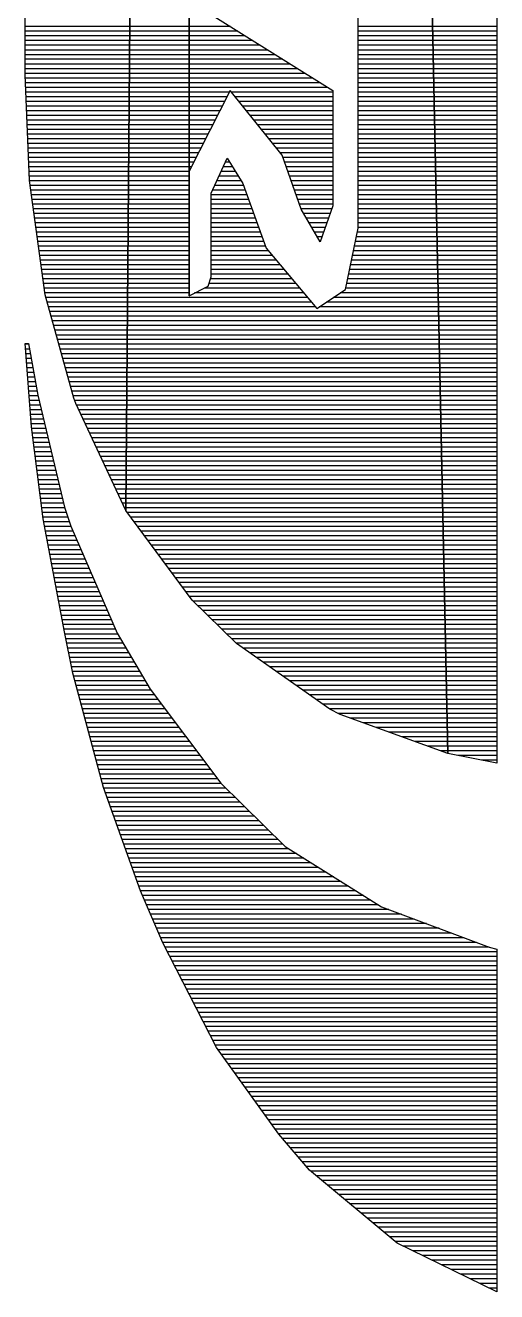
# Model space of a CAD drawing. Extents: x -25 to 108, y -8 to 51.
# Drawn here: x 68.02 to 70.2, y 11.41 to 17.25 of the extents above; entities that cross this region are included whole.
import ezdxf

# ---------------------------------------------------------------- set-up
doc = ezdxf.new("R2010")
doc.units = 0
doc.layers.add('BG_SILKBOTTOM20240221', color=40, linetype='CONTINUOUS')

msp = doc.modelspace()

# ---------------------------------------------------------------- linework, layer by layer
at = {"layer": 'BG_SILKBOTTOM20240221'}
for points in [[(68.554346, 23.295864), (68.486274, 15.014194)], [(68.486274, 15.014194), (68.554346, 23.295864)], [(68.023232, 17.022826), (68.023232, 22.291802)], [(69.972682, 13.893546), (69.797168, 22.24786)], [(69.797168, 22.24786), (69.972682, 13.893546)], [(70.197218, 22.291802), (70.197218, 13.849604)], [(69.558662, 16.315944), (69.558662, 17.64157)], [(68.778882, 17.363694), (68.778882, 16.003778)], [(68.778882, 17.363694), (69.441568, 16.949674)], [(68.778882, 16.003778), (68.778882, 17.363694)], [(68.504816, 17.244568), (68.023232, 17.244568)], [(68.504562, 17.222978), (68.023232, 17.222978)], [(68.778882, 17.222978), (68.504054, 17.222978)], [(68.778882, 17.244568), (68.504562, 17.244568)], [(68.968874, 17.244568), (68.778882, 17.244568)], [(69.003418, 17.222978), (68.778882, 17.222978)], [(69.90207, 17.244568), (69.558662, 17.244568)], [(69.902578, 17.222978), (69.558662, 17.222978)], [(70.197218, 17.244568), (69.902578, 17.244568)], [(70.197218, 17.222978), (69.902832, 17.222978)], [(68.504562, 17.201642), (68.023232, 17.201642)], [(68.504054, 17.180052), (68.023232, 17.180052)], [(68.778882, 17.180052), (68.503546, 17.180052)], [(68.778882, 17.201642), (68.504054, 17.201642)], [(69.037962, 17.201642), (68.778882, 17.201642)], [(69.072506, 17.180052), (68.778882, 17.180052)], [(69.902832, 17.201642), (69.558662, 17.201642)], [(69.903594, 17.180052), (69.558662, 17.180052)], [(70.197218, 17.201642), (69.90334, 17.201642)], [(70.197218, 17.180052), (69.904102, 17.180052)], [(68.504054, 17.158462), (68.023232, 17.158462)], [(68.504054, 17.136872), (68.023232, 17.136872)], [(68.503546, 17.115282), (68.023232, 17.115282)], [(68.778882, 17.115282), (68.503292, 17.115282)], [(68.778882, 17.158462), (68.503546, 17.158462)], [(68.778882, 17.136872), (68.503546, 17.136872)], [(69.10705, 17.158462), (68.778882, 17.158462)], [(69.141594, 17.136872), (68.778882, 17.136872)], [(69.175884, 17.115282), (68.778882, 17.115282)], [(69.904102, 17.158462), (69.558662, 17.158462)], [(69.90461, 17.136872), (69.558662, 17.136872)], [(69.904864, 17.115282), (69.558662, 17.115282)], [(70.197218, 17.158462), (69.90461, 17.158462)], [(70.197218, 17.136872), (69.904864, 17.136872)], [(70.197218, 17.115282), (69.905372, 17.115282)], [(68.503546, 17.093946), (68.023232, 17.093946)], [(68.503292, 17.072356), (68.023232, 17.072356)], [(68.503292, 17.050766), (68.023232, 17.050766)], [(68.778882, 17.072356), (68.502784, 17.072356)], [(68.778882, 17.050766), (68.502784, 17.050766)], [(68.778882, 17.093946), (68.503292, 17.093946)], [(69.210428, 17.093946), (68.778882, 17.093946)], [(69.244972, 17.072356), (68.778882, 17.072356)], [(69.279516, 17.050766), (68.778882, 17.050766)], [(69.905372, 17.093946), (69.558662, 17.093946)], [(69.905626, 17.072356), (69.558662, 17.072356)], [(69.906134, 17.050766), (69.558662, 17.050766)], [(70.197218, 17.093946), (69.905626, 17.093946)], [(70.197218, 17.072356), (69.906134, 17.072356)], [(70.197218, 17.050766), (69.906642, 17.050766)], [(68.502784, 17.029176), (68.023232, 17.029176)], [(68.04279, 16.535146), (68.023232, 17.022826)], [(68.502784, 17.007586), (68.023994, 17.007586)], [(68.778882, 17.029176), (68.50253, 17.029176)], [(68.778882, 17.007586), (68.50253, 17.007586)], [(69.31406, 17.029176), (68.778882, 17.029176)], [(69.348604, 17.007586), (68.778882, 17.007586)], [(69.906642, 17.029176), (69.558662, 17.029176)], [(69.906896, 17.007586), (69.558662, 17.007586)], [(70.197218, 17.029176), (69.906896, 17.029176)], [(70.197218, 17.007586), (69.907404, 17.007586)], [(68.502784, 16.98625), (68.02501, 16.98625)], [(68.50253, 16.96466), (68.025772, 16.96466)], [(68.50253, 16.94307), (68.026534, 16.94307)], [(68.778882, 16.96466), (68.502022, 16.96466)], [(68.778882, 16.94307), (68.502022, 16.94307)], [(68.778882, 16.98625), (68.50253, 16.98625)], [(69.38264, 16.98625), (68.778882, 16.98625)], [(69.417184, 16.96466), (68.778882, 16.96466)], [(68.96862, 16.949674), (68.778882, 16.578834)], [(68.965318, 16.94307), (68.778882, 16.94307)], [(69.207634, 16.651986), (68.96862, 16.949674)], [(69.441568, 16.94307), (68.973954, 16.94307)], [(69.441568, 16.949674), (69.441568, 16.418306)], [(69.907658, 16.98625), (69.558662, 16.98625)], [(69.908166, 16.96466), (69.558662, 16.96466)], [(69.908674, 16.94307), (69.558662, 16.94307)], [(70.197218, 16.98625), (69.908166, 16.98625)], [(70.197218, 16.96466), (69.908674, 16.96466)], [(70.197218, 16.94307), (69.908928, 16.94307)], [(68.502022, 16.92148), (68.027296, 16.92148)], [(68.502022, 16.89989), (68.028566, 16.89989)], [(68.501514, 16.878554), (68.029328, 16.878554)], [(68.778882, 16.878554), (68.50126, 16.878554)], [(68.778882, 16.92148), (68.501514, 16.92148)], [(68.778882, 16.89989), (68.501514, 16.89989)], [(68.954396, 16.92148), (68.778882, 16.92148)], [(68.943474, 16.89989), (68.778882, 16.89989)], [(68.932298, 16.878554), (68.778882, 16.878554)], [(69.441568, 16.92148), (68.991226, 16.92148)], [(69.441568, 16.89989), (69.008498, 16.89989)], [(69.441568, 16.878554), (69.02577, 16.878554)], [(69.908928, 16.92148), (69.558662, 16.92148)], [(69.909436, 16.89989), (69.558662, 16.89989)], [(69.90969, 16.878554), (69.558662, 16.878554)], [(70.197218, 16.92148), (69.909436, 16.92148)], [(70.197218, 16.89989), (69.90969, 16.89989)], [(70.197218, 16.878554), (69.910198, 16.878554)], [(68.501514, 16.856964), (68.03009, 16.856964)], [(68.50126, 16.835374), (68.031106, 16.835374)], [(68.778882, 16.835374), (68.500752, 16.835374)], [(68.778882, 16.856964), (68.50126, 16.856964)], [(68.921376, 16.856964), (68.778882, 16.856964)], [(68.910454, 16.835374), (68.778882, 16.835374)], [(69.441568, 16.856964), (69.043296, 16.856964)], [(69.441568, 16.835374), (69.060314, 16.835374)], [(69.910198, 16.856964), (69.558662, 16.856964)], [(69.910706, 16.835374), (69.558662, 16.835374)], [(70.197218, 16.856964), (69.910706, 16.856964)], [(70.197218, 16.835374), (69.91096, 16.835374)], [(68.50126, 16.813784), (68.031868, 16.813784)], [(68.50126, 16.792194), (68.03263, 16.792194)], [(68.500752, 16.770858), (68.033392, 16.770858)], [(68.778882, 16.770858), (68.500498, 16.770858)], [(68.778882, 16.813784), (68.500752, 16.813784)], [(68.778882, 16.792194), (68.500752, 16.792194)], [(68.899024, 16.813784), (68.778882, 16.813784)], [(68.888102, 16.792194), (68.778882, 16.792194)], [(68.87718, 16.770858), (68.778882, 16.770858)], [(69.441568, 16.813784), (69.07784, 16.813784)], [(69.441568, 16.792194), (69.094858, 16.792194)], [(69.441568, 16.770858), (69.112384, 16.770858)], [(69.91096, 16.813784), (69.558662, 16.813784)], [(69.911722, 16.792194), (69.558662, 16.792194)], [(69.91223, 16.770858), (69.558662, 16.770858)], [(70.197218, 16.813784), (69.911468, 16.813784)], [(70.197218, 16.792194), (69.91223, 16.792194)], [(70.197218, 16.770858), (69.912738, 16.770858)], [(68.500752, 16.749268), (68.034154, 16.749268)], [(68.500498, 16.727678), (68.035424, 16.727678)], [(68.500498, 16.706088), (68.036186, 16.706088)], [(68.778882, 16.727678), (68.49999, 16.727678)], [(68.778882, 16.706088), (68.49999, 16.706088)], [(68.778882, 16.749268), (68.500498, 16.749268)], [(68.866258, 16.749268), (68.778882, 16.749268)], [(68.855082, 16.727678), (68.778882, 16.727678)], [(68.84416, 16.706088), (68.778882, 16.706088)], [(69.441568, 16.749268), (69.12991, 16.749268)], [(69.441568, 16.727678), (69.146928, 16.727678)], [(69.441568, 16.706088), (69.164454, 16.706088)], [(69.912738, 16.749268), (69.558662, 16.749268)], [(69.912992, 16.727678), (69.558662, 16.727678)], [(69.9135, 16.706088), (69.558662, 16.706088)], [(70.197218, 16.749268), (69.912992, 16.749268)], [(70.197218, 16.727678), (69.9135, 16.727678)], [(70.197218, 16.706088), (69.913754, 16.706088)], [(68.49999, 16.684498), (68.037202, 16.684498)], [(68.49999, 16.663162), (68.037964, 16.663162)], [(68.49999, 16.641572), (68.038726, 16.641572)], [(68.778882, 16.684498), (68.499482, 16.684498)], [(68.778882, 16.663162), (68.499482, 16.663162)], [(68.778882, 16.641572), (68.499482, 16.641572)], [(68.833238, 16.684498), (68.778882, 16.684498)], [(68.821808, 16.663162), (68.778882, 16.663162)], [(68.810886, 16.641572), (68.778882, 16.641572)], [(69.441568, 16.684498), (69.181472, 16.684498)], [(69.441568, 16.663162), (69.198998, 16.663162)], [(69.295264, 16.403828), (69.207634, 16.651986)], [(69.441568, 16.641572), (69.211698, 16.641572)], [(69.913754, 16.684498), (69.558662, 16.684498)], [(69.914262, 16.663162), (69.558662, 16.663162)], [(69.91477, 16.641572), (69.558662, 16.641572)], [(70.197218, 16.684498), (69.914262, 16.684498)], [(70.197218, 16.663162), (69.91477, 16.663162)], [(70.197218, 16.641572), (69.915024, 16.641572)], [(68.499482, 16.619982), (68.039488, 16.619982)], [(68.499482, 16.598392), (68.04025, 16.598392)], [(68.778882, 16.619982), (68.499228, 16.619982)], [(68.778882, 16.598392), (68.499228, 16.598392)], [(68.799964, 16.619982), (68.778882, 16.619982)], [(68.789042, 16.598392), (68.778882, 16.598392)], [(68.880736, 16.47698), (68.953888, 16.637508)], [(68.978272, 16.598392), (68.936108, 16.598392)], [(68.964556, 16.619982), (68.94576, 16.619982)], [(68.953888, 16.637508), (69.02704, 16.520922)], [(69.441568, 16.619982), (69.21881, 16.619982)], [(69.441568, 16.598392), (69.226684, 16.598392)], [(69.915532, 16.619982), (69.558662, 16.619982)], [(69.915786, 16.598392), (69.558662, 16.598392)], [(70.197218, 16.619982), (69.915786, 16.619982)], [(70.197218, 16.598392), (69.916294, 16.598392)], [(68.499228, 16.576802), (68.041266, 16.576802)], [(68.499228, 16.555466), (68.042028, 16.555466)], [(68.115434, 16.008858), (68.04279, 16.535146)], [(68.49872, 16.533876), (68.043298, 16.533876)], [(68.778882, 16.533876), (68.498466, 16.533876)], [(68.778882, 16.576802), (68.49872, 16.576802)], [(68.778882, 16.555466), (68.49872, 16.555466)], [(68.778882, 16.578834), (68.778882, 16.003778)], [(69.018658, 16.533876), (68.90639, 16.533876)], [(69.005196, 16.555466), (68.916042, 16.555466)], [(68.991734, 16.576802), (68.926202, 16.576802)], [(69.441568, 16.576802), (69.234304, 16.576802)], [(69.441568, 16.555466), (69.242178, 16.555466)], [(69.441568, 16.533876), (69.24929, 16.533876)], [(69.916294, 16.576802), (69.558662, 16.576802)], [(69.916802, 16.555466), (69.558662, 16.555466)], [(69.917056, 16.533876), (69.558662, 16.533876)], [(70.197218, 16.576802), (69.916802, 16.576802)], [(70.197218, 16.555466), (69.917056, 16.555466)], [(70.197218, 16.533876), (69.917564, 16.533876)], [(68.49872, 16.512286), (68.046092, 16.512286)], [(68.498466, 16.490696), (68.049394, 16.490696)], [(68.498466, 16.469106), (68.052188, 16.469106)], [(68.778882, 16.490696), (68.497958, 16.490696)], [(68.778882, 16.469106), (68.497958, 16.469106)], [(68.778882, 16.512286), (68.498466, 16.512286)], [(68.880736, 16.091662), (68.880736, 16.47698)], [(69.045328, 16.469106), (68.880736, 16.469106)], [(69.037708, 16.490696), (68.886832, 16.490696)], [(69.029834, 16.512286), (68.896738, 16.512286)], [(69.02704, 16.520922), (69.134482, 16.223234)], [(69.441568, 16.512286), (69.257164, 16.512286)], [(69.441568, 16.490696), (69.264784, 16.490696)], [(69.441568, 16.469106), (69.272658, 16.469106)], [(69.917564, 16.512286), (69.558662, 16.512286)], [(69.917818, 16.490696), (69.558662, 16.490696)], [(69.918326, 16.469106), (69.558662, 16.469106)], [(70.197218, 16.512286), (69.917818, 16.512286)], [(70.197218, 16.490696), (69.918326, 16.490696)], [(70.197218, 16.469106), (69.918834, 16.469106)], [(68.498466, 16.44777), (68.054982, 16.44777)], [(68.497958, 16.42618), (68.058284, 16.42618)], [(68.778882, 16.42618), (68.49745, 16.42618)], [(68.778882, 16.44777), (68.497958, 16.44777)], [(69.053202, 16.44777), (68.880736, 16.44777)], [(69.06133, 16.42618), (68.880736, 16.42618)], [(69.441568, 16.44777), (69.27977, 16.44777)], [(69.441568, 16.42618), (69.287644, 16.42618)], [(69.441568, 16.418306), (69.383148, 16.252698)], [(69.918834, 16.44777), (69.558662, 16.44777)], [(69.919596, 16.42618), (69.558662, 16.42618)], [(70.197218, 16.44777), (69.919088, 16.44777)], [(70.197218, 16.42618), (69.91985, 16.42618)], [(68.497958, 16.40459), (68.061078, 16.40459)], [(68.49745, 16.383), (68.063872, 16.383)], [(68.49745, 16.36141), (68.067174, 16.36141)], [(68.778882, 16.383), (68.497196, 16.383)], [(68.778882, 16.36141), (68.497196, 16.36141)], [(68.778882, 16.40459), (68.49745, 16.40459)], [(69.06895, 16.40459), (68.880736, 16.40459)], [(69.07657, 16.383), (68.880736, 16.383)], [(69.084444, 16.36141), (68.880736, 16.36141)], [(69.436742, 16.40459), (69.295264, 16.40459)], [(69.383148, 16.252698), (69.295264, 16.403828)], [(69.429376, 16.383), (69.307456, 16.383)], [(69.421756, 16.36141), (69.320156, 16.36141)], [(69.91985, 16.40459), (69.558662, 16.40459)], [(69.920358, 16.383), (69.558662, 16.383)], [(69.920866, 16.36141), (69.558662, 16.36141)], [(70.197218, 16.40459), (69.920358, 16.40459)], [(70.197218, 16.383), (69.920866, 16.383)], [(70.197218, 16.36141), (69.92112, 16.36141)], [(68.497196, 16.340074), (68.069968, 16.340074)], [(68.497196, 16.318484), (68.072762, 16.318484)], [(68.497196, 16.296894), (68.07581, 16.296894)], [(68.778882, 16.340074), (68.496688, 16.340074)], [(68.778882, 16.318484), (68.496688, 16.318484)], [(68.778882, 16.296894), (68.496688, 16.296894)], [(69.092064, 16.340074), (68.880736, 16.340074)], [(69.099938, 16.318484), (68.880736, 16.318484)], [(69.107558, 16.296894), (68.880736, 16.296894)], [(69.413882, 16.340074), (69.332602, 16.340074)], [(69.40677, 16.318484), (69.344794, 16.318484)], [(69.398896, 16.296894), (69.357494, 16.296894)], [(69.500242, 16.033242), (69.558662, 16.315944)], [(69.921882, 16.296894), (69.554598, 16.296894)], [(69.92112, 16.340074), (69.558662, 16.340074)], [(69.921628, 16.318484), (69.558662, 16.318484)], [(70.197218, 16.340074), (69.921628, 16.340074)], [(70.197218, 16.318484), (69.921882, 16.318484)], [(70.197218, 16.296894), (69.92239, 16.296894)], [(68.496688, 16.275304), (68.078858, 16.275304)], [(68.496688, 16.253714), (68.081906, 16.253714)], [(68.496434, 16.232378), (68.0847, 16.232378)], [(68.778882, 16.232378), (68.495926, 16.232378)], [(68.778882, 16.275304), (68.496434, 16.275304)], [(68.778882, 16.253714), (68.496434, 16.253714)], [(69.115178, 16.275304), (68.880736, 16.275304)], [(69.123052, 16.253714), (68.880736, 16.253714)], [(69.13118, 16.232378), (68.880736, 16.232378)], [(69.391276, 16.275304), (69.370194, 16.275304)], [(69.38391, 16.253714), (69.38264, 16.253714)], [(69.92366, 16.232378), (69.541136, 16.232378)], [(69.922898, 16.253714), (69.545708, 16.253714)], [(69.92239, 16.275304), (69.550026, 16.275304)], [(70.197218, 16.275304), (69.922898, 16.275304)], [(70.197218, 16.253714), (69.923152, 16.253714)], [(70.197218, 16.232378), (69.923914, 16.232378)], [(68.496434, 16.210788), (68.088002, 16.210788)], [(68.495926, 16.189198), (68.090796, 16.189198)], [(68.778882, 16.189198), (68.495418, 16.189198)], [(68.778882, 16.210788), (68.495926, 16.210788)], [(69.144896, 16.210788), (68.880736, 16.210788)], [(69.16293, 16.189198), (68.880736, 16.189198)], [(69.134482, 16.223234), (69.368416, 15.945358)], [(69.924422, 16.189198), (69.532246, 16.189198)], [(69.923914, 16.210788), (69.536818, 16.210788)], [(70.197218, 16.210788), (69.924422, 16.210788)], [(70.197218, 16.189198), (69.92493, 16.189198)], [(68.495926, 16.167608), (68.09359, 16.167608)], [(68.495418, 16.146018), (68.096892, 16.146018)], [(68.495418, 16.124682), (68.099686, 16.124682)], [(68.778882, 16.146018), (68.495164, 16.146018)], [(68.778882, 16.124682), (68.495164, 16.124682)], [(68.778882, 16.167608), (68.495418, 16.167608)], [(69.181218, 16.167608), (68.880736, 16.167608)], [(69.199506, 16.146018), (68.880736, 16.146018)], [(69.217286, 16.124682), (68.880736, 16.124682)], [(69.925692, 16.124682), (69.518784, 16.124682)], [(69.925184, 16.146018), (69.523356, 16.146018)], [(69.92493, 16.167608), (69.527674, 16.167608)], [(70.197218, 16.167608), (69.925184, 16.167608)], [(70.197218, 16.146018), (69.925692, 16.146018)], [(70.197218, 16.124682), (69.925946, 16.124682)], [(68.495418, 16.103092), (68.10248, 16.103092)], [(68.495164, 16.081502), (68.105782, 16.081502)], [(68.495164, 16.059912), (68.108576, 16.059912)], [(68.778882, 16.081502), (68.494656, 16.081502)], [(68.778882, 16.059912), (68.494656, 16.059912)], [(68.778882, 16.103092), (68.495164, 16.103092)], [(68.866258, 16.04772), (68.880736, 16.091662)], [(69.271642, 16.059912), (68.870322, 16.059912)], [(69.253354, 16.081502), (68.87718, 16.081502)], [(69.235574, 16.103092), (68.880736, 16.103092)], [(69.926962, 16.059912), (69.505322, 16.059912)], [(69.926454, 16.081502), (69.509894, 16.081502)], [(69.925946, 16.103092), (69.514466, 16.103092)], [(70.197218, 16.103092), (69.926454, 16.103092)], [(70.197218, 16.081502), (69.926962, 16.081502)], [(70.197218, 16.059912), (69.927216, 16.059912)], [(68.494656, 16.038322), (68.11137, 16.038322)], [(68.494656, 16.016986), (68.114672, 16.016986)], [(68.24726, 15.531338), (68.115434, 16.008858)], [(68.778882, 16.038322), (68.494402, 16.038322)], [(68.778882, 16.016986), (68.494402, 16.016986)], [(68.778882, 16.003778), (68.866258, 16.04772)], [(69.307964, 16.016986), (68.804282, 16.016986)], [(69.28993, 16.038322), (68.847462, 16.038322)], [(69.368416, 15.945358), (69.500242, 16.033242)], [(69.927978, 16.016986), (69.475858, 16.016986)], [(69.927724, 16.038322), (69.501004, 16.038322)], [(70.197218, 16.038322), (69.927978, 16.038322)], [(70.197218, 16.016986), (69.928486, 16.016986)], [(68.494402, 15.995396), (68.119498, 15.995396)], [(68.494402, 15.973806), (68.12534, 15.973806)], [(68.494402, 15.952216), (68.131436, 15.952216)], [(69.326252, 15.995396), (68.493894, 15.995396)], [(69.34454, 15.973806), (68.493894, 15.973806)], [(69.36232, 15.952216), (68.493894, 15.952216)], [(69.929248, 15.952216), (69.378576, 15.952216)], [(69.928994, 15.973806), (69.411088, 15.973806)], [(69.928486, 15.995396), (69.443346, 15.995396)], [(70.197218, 15.995396), (69.928994, 15.995396)], [(70.197218, 15.973806), (69.929248, 15.973806)], [(70.197218, 15.952216), (69.929756, 15.952216)], [(68.493894, 15.930626), (68.137024, 15.930626)], [(68.493894, 15.90929), (68.14312, 15.90929)], [(68.493386, 15.8877), (68.149216, 15.8877)], [(69.930518, 15.8877), (68.493132, 15.8877)], [(69.929756, 15.930626), (68.493386, 15.930626)], [(69.93001, 15.90929), (68.493386, 15.90929)], [(70.197218, 15.930626), (69.93001, 15.930626)], [(70.197218, 15.90929), (69.930518, 15.90929)], [(70.197218, 15.8877), (69.931026, 15.8877)], [(68.493386, 15.86611), (68.155058, 15.86611)], [(68.493132, 15.84452), (68.161154, 15.84452)], [(68.493132, 15.82293), (68.16725, 15.82293)], [(69.931788, 15.84452), (68.492624, 15.84452)], [(69.932042, 15.82293), (68.492624, 15.82293)], [(69.931026, 15.86611), (68.493132, 15.86611)], [(70.197218, 15.86611), (69.93128, 15.86611)], [(70.197218, 15.84452), (69.932042, 15.84452)], [(70.197218, 15.82293), (69.93255, 15.82293)], [(68.023232, 15.784322), (68.037964, 15.784322)], [(68.052442, 15.399512), (68.023232, 15.784322)], [(68.038726, 15.780004), (68.02374, 15.780004)], [(68.037964, 15.784322), (68.081398, 15.545816)], [(68.492624, 15.801594), (68.172838, 15.801594)], [(68.492624, 15.780004), (68.178934, 15.780004)], [(69.93255, 15.801594), (68.49237, 15.801594)], [(69.933058, 15.780004), (68.49237, 15.780004)], [(70.197218, 15.801594), (69.933058, 15.801594)], [(70.197218, 15.780004), (69.933312, 15.780004)], [(68.042282, 15.758414), (68.025264, 15.758414)], [(68.046346, 15.736824), (68.027042, 15.736824)], [(68.050156, 15.715234), (68.028566, 15.715234)], [(68.492624, 15.758414), (68.184522, 15.758414)], [(68.49237, 15.736824), (68.190618, 15.736824)], [(68.49237, 15.715234), (68.196714, 15.715234)], [(69.93382, 15.736824), (68.491862, 15.736824)], [(69.934074, 15.715234), (68.491862, 15.715234)], [(69.933312, 15.758414), (68.49237, 15.758414)], [(70.197218, 15.758414), (69.93382, 15.758414)], [(70.197218, 15.736824), (69.934074, 15.736824)], [(70.197218, 15.715234), (69.934582, 15.715234)], [(68.05422, 15.693898), (68.03009, 15.693898)], [(68.058284, 15.672308), (68.031868, 15.672308)], [(68.06184, 15.650718), (68.0339, 15.650718)], [(68.491862, 15.693898), (68.202556, 15.693898)], [(68.491862, 15.672308), (68.208652, 15.672308)], [(68.491354, 15.650718), (68.21424, 15.650718)], [(69.935852, 15.650718), (68.4911, 15.650718)], [(69.934582, 15.693898), (68.491354, 15.693898)], [(69.935344, 15.672308), (68.491354, 15.672308)], [(70.197218, 15.693898), (69.93509, 15.693898)], [(70.197218, 15.672308), (69.935852, 15.672308)], [(70.197218, 15.650718), (69.936106, 15.650718)], [(68.065904, 15.629128), (68.035424, 15.629128)], [(68.069968, 15.607538), (68.037202, 15.607538)], [(68.491354, 15.629128), (68.220336, 15.629128)], [(68.491354, 15.607538), (68.226432, 15.607538)], [(69.936106, 15.629128), (68.4911, 15.629128)], [(69.936614, 15.607538), (68.4911, 15.607538)], [(70.197218, 15.629128), (69.936614, 15.629128)], [(70.197218, 15.607538), (69.937122, 15.607538)], [(68.073778, 15.586202), (68.038726, 15.586202)], [(68.077842, 15.564612), (68.04025, 15.564612)], [(68.081906, 15.543022), (68.042028, 15.543022)], [(68.081398, 15.545816), (68.203318, 15.028926)], [(68.4911, 15.586202), (68.232274, 15.586202)], [(68.4911, 15.564612), (68.23837, 15.564612)], [(68.490592, 15.543022), (68.244466, 15.543022)], [(68.256912, 15.506954), (68.24726, 15.531338)], [(69.937884, 15.543022), (68.490338, 15.543022)], [(69.937122, 15.586202), (68.490592, 15.586202)], [(69.937376, 15.564612), (68.490592, 15.564612)], [(70.197218, 15.586202), (69.937376, 15.586202)], [(70.197218, 15.564612), (69.937884, 15.564612)], [(70.197218, 15.543022), (69.938138, 15.543022)], [(68.086986, 15.521432), (68.043552, 15.521432)], [(68.092066, 15.499842), (68.04533, 15.499842)], [(68.097146, 15.478506), (68.046854, 15.478506)], [(68.490592, 15.521432), (68.251324, 15.521432)], [(68.486274, 15.014194), (68.256912, 15.506954)], [(68.490338, 15.499842), (68.260214, 15.499842)], [(68.490338, 15.478506), (68.270374, 15.478506)], [(69.938646, 15.499842), (68.48983, 15.499842)], [(69.939408, 15.478506), (68.48983, 15.478506)], [(69.938138, 15.521432), (68.490338, 15.521432)], [(70.197218, 15.521432), (69.938646, 15.521432)], [(70.197218, 15.499842), (69.939154, 15.499842)], [(70.197218, 15.478506), (69.939916, 15.478506)], [(68.102226, 15.456916), (68.048378, 15.456916)], [(68.107306, 15.435326), (68.050156, 15.435326)], [(68.112386, 15.413736), (68.05168, 15.413736)], [(68.48983, 15.456916), (68.280534, 15.456916)], [(68.48983, 15.435326), (68.290186, 15.435326)], [(68.48983, 15.413736), (68.300346, 15.413736)], [(69.939916, 15.456916), (68.489322, 15.456916)], [(69.94017, 15.435326), (68.489322, 15.435326)], [(69.940678, 15.413736), (68.489322, 15.413736)], [(70.197218, 15.456916), (69.94017, 15.456916)], [(70.197218, 15.435326), (69.940678, 15.435326)], [(70.197218, 15.413736), (69.941186, 15.413736)], [(68.105782, 14.975332), (68.052442, 15.399512)], [(68.117466, 15.392146), (68.053712, 15.392146)], [(68.122546, 15.37081), (68.056252, 15.37081)], [(68.489322, 15.392146), (68.310506, 15.392146)], [(68.489322, 15.37081), (68.320412, 15.37081)], [(69.941186, 15.392146), (68.489068, 15.392146)], [(69.94144, 15.37081), (68.489068, 15.37081)], [(70.197218, 15.392146), (69.94144, 15.392146)], [(70.197218, 15.37081), (69.941948, 15.37081)], [(68.127626, 15.34922), (68.059046, 15.34922)], [(68.132706, 15.32763), (68.06184, 15.32763)], [(68.137786, 15.30604), (68.06438, 15.30604)], [(68.489068, 15.34922), (68.330572, 15.34922)], [(68.489068, 15.32763), (68.340732, 15.32763)], [(68.48856, 15.30604), (68.350384, 15.30604)], [(69.94271, 15.30604), (68.488306, 15.30604)], [(69.941948, 15.34922), (68.48856, 15.34922)], [(69.942202, 15.32763), (68.48856, 15.32763)], [(70.197218, 15.34922), (69.942202, 15.34922)], [(70.197218, 15.32763), (69.94271, 15.32763)], [(70.197218, 15.30604), (69.943218, 15.30604)], [(68.142866, 15.28445), (68.067174, 15.28445)], [(68.147946, 15.263114), (68.069968, 15.263114)], [(68.153026, 15.241524), (68.072508, 15.241524)], [(68.48856, 15.28445), (68.360544, 15.28445)], [(68.48856, 15.263114), (68.370704, 15.263114)], [(68.488306, 15.241524), (68.38061, 15.241524)], [(69.944234, 15.241524), (68.487798, 15.241524)], [(69.943472, 15.28445), (68.488306, 15.28445)], [(69.94398, 15.263114), (68.488306, 15.263114)], [(70.197218, 15.28445), (69.94398, 15.28445)], [(70.197218, 15.263114), (69.944234, 15.263114)], [(70.197218, 15.241524), (69.944742, 15.241524)], [(68.158106, 15.219934), (68.075302, 15.219934)], [(68.163186, 15.198344), (68.078096, 15.198344)], [(68.488306, 15.219934), (68.39077, 15.219934)], [(68.487798, 15.198344), (68.40093, 15.198344)], [(69.94525, 15.198344), (68.48729, 15.198344)], [(69.944742, 15.219934), (68.487798, 15.219934)], [(70.197218, 15.219934), (69.94525, 15.219934)], [(70.197218, 15.198344), (69.945504, 15.198344)], [(68.168266, 15.176754), (68.080636, 15.176754)], [(68.173346, 15.155418), (68.08343, 15.155418)], [(68.178426, 15.133828), (68.086224, 15.133828)], [(68.487798, 15.176754), (68.410582, 15.176754)], [(68.48729, 15.155418), (68.420742, 15.155418)], [(68.48729, 15.133828), (68.430902, 15.133828)], [(69.946012, 15.155418), (68.487036, 15.155418)], [(69.946266, 15.133828), (68.487036, 15.133828)], [(69.945504, 15.176754), (68.48729, 15.176754)], [(70.197218, 15.176754), (69.946012, 15.176754)], [(70.197218, 15.155418), (69.946266, 15.155418)], [(70.197218, 15.133828), (69.946774, 15.133828)], [(68.183506, 15.112238), (68.088764, 15.112238)], [(68.188586, 15.090648), (68.091558, 15.090648)], [(68.193666, 15.069058), (68.094352, 15.069058)], [(68.487036, 15.112238), (68.440554, 15.112238)], [(68.487036, 15.090648), (68.450714, 15.090648)], [(68.487036, 15.069058), (68.460874, 15.069058)], [(69.946774, 15.112238), (68.486528, 15.112238)], [(69.947536, 15.090648), (68.486528, 15.090648)], [(69.948044, 15.069058), (68.486528, 15.069058)], [(70.197218, 15.112238), (69.947282, 15.112238)], [(70.197218, 15.090648), (69.948044, 15.090648)], [(70.197218, 15.069058), (69.948298, 15.069058)], [(68.198746, 15.047722), (68.096892, 15.047722)], [(68.20408, 15.026132), (68.099686, 15.026132)], [(68.211446, 15.004542), (68.102226, 15.004542)], [(68.203318, 15.028926), (68.232528, 14.94155)], [(68.486528, 15.047722), (68.47078, 15.047722)], [(68.486528, 15.026132), (68.48094, 15.026132)], [(69.948298, 15.047722), (68.486274, 15.047722)], [(69.948806, 15.026132), (68.486274, 15.026132)], [(68.79336, 14.600174), (68.486274, 15.014194)], [(69.949314, 15.004542), (68.493386, 15.004542)], [(70.197218, 15.047722), (69.948806, 15.047722)], [(70.197218, 15.026132), (69.949314, 15.026132)], [(70.197218, 15.004542), (69.949568, 15.004542)], [(68.218304, 14.982952), (68.10502, 14.982952)], [(68.203318, 14.45387), (68.105782, 14.975332)], [(68.22567, 14.961362), (68.108576, 14.961362)], [(69.949568, 14.982952), (68.509642, 14.982952)], [(69.950076, 14.961362), (68.525644, 14.961362)], [(70.197218, 14.982952), (69.950076, 14.982952)], [(70.197218, 14.961362), (69.95033, 14.961362)], [(68.233036, 14.940026), (68.11264, 14.940026)], [(68.242434, 14.918436), (68.116704, 14.918436)], [(68.251578, 14.896846), (68.120768, 14.896846)], [(68.232528, 14.94155), (68.447158, 14.449044)], [(69.95033, 14.940026), (68.541392, 14.940026)], [(69.951346, 14.918436), (68.557648, 14.918436)], [(69.9516, 14.896846), (68.57365, 14.896846)], [(70.197218, 14.940026), (69.950838, 14.940026)], [(70.197218, 14.918436), (69.9516, 14.918436)], [(70.197218, 14.896846), (69.952108, 14.896846)], [(68.261484, 14.875256), (68.124832, 14.875256)], [(68.270882, 14.853666), (68.128642, 14.853666)], [(68.280026, 14.83233), (68.132706, 14.83233)], [(69.952108, 14.875256), (68.589398, 14.875256)], [(69.952362, 14.853666), (68.605654, 14.853666)], [(69.95287, 14.83233), (68.621402, 14.83233)], [(70.197218, 14.875256), (69.952362, 14.875256)], [(70.197218, 14.853666), (69.95287, 14.853666)], [(70.197218, 14.83233), (69.953378, 14.83233)], [(68.289424, 14.81074), (68.13677, 14.81074)], [(68.298822, 14.78915), (68.140834, 14.78915)], [(69.953378, 14.81074), (68.637404, 14.81074)], [(69.953632, 14.78915), (68.65366, 14.78915)], [(70.197218, 14.81074), (69.953632, 14.81074)], [(70.197218, 14.78915), (69.95414, 14.78915)], [(68.30822, 14.76756), (68.144898, 14.76756)], [(68.317618, 14.74597), (68.148962, 14.74597)], [(68.326762, 14.724634), (68.153026, 14.724634)], [(69.95414, 14.76756), (68.669408, 14.76756)], [(69.954394, 14.74597), (68.68541, 14.74597)], [(69.95541, 14.724634), (68.701158, 14.724634)], [(70.197218, 14.76756), (69.954394, 14.76756)], [(70.197218, 14.74597), (69.954902, 14.74597)], [(70.197218, 14.724634), (69.955664, 14.724634)], [(68.33616, 14.703044), (68.15709, 14.703044)], [(68.345558, 14.681454), (68.161154, 14.681454)], [(68.354956, 14.659864), (68.165218, 14.659864)], [(69.955664, 14.703044), (68.717414, 14.703044)], [(69.956172, 14.681454), (68.733162, 14.681454)], [(69.956426, 14.659864), (68.749164, 14.659864)], [(70.197218, 14.703044), (69.956172, 14.703044)], [(70.197218, 14.681454), (69.956426, 14.681454)], [(70.197218, 14.659864), (69.956934, 14.659864)], [(68.364354, 14.638274), (68.169282, 14.638274)], [(68.374006, 14.616938), (68.172838, 14.616938)], [(69.956934, 14.638274), (68.76542, 14.638274)], [(69.957442, 14.616938), (68.781168, 14.616938)], [(68.99783, 14.400276), (68.79336, 14.600174)], [(70.197218, 14.638274), (69.957442, 14.638274)], [(70.197218, 14.616938), (69.957696, 14.616938)], [(68.383404, 14.595348), (68.176902, 14.595348)], [(68.392802, 14.573758), (68.180966, 14.573758)], [(68.401946, 14.552168), (68.18503, 14.552168)], [(69.957696, 14.595348), (68.798694, 14.595348)], [(69.958204, 14.573758), (68.820538, 14.573758)], [(69.958458, 14.552168), (68.842636, 14.552168)], [(70.197218, 14.595348), (69.958204, 14.595348)], [(70.197218, 14.573758), (69.958458, 14.573758)], [(70.197218, 14.552168), (69.958966, 14.552168)], [(68.411344, 14.530578), (68.189094, 14.530578)], [(68.420742, 14.509242), (68.193158, 14.509242)], [(68.43014, 14.487652), (68.197222, 14.487652)], [(69.959474, 14.530578), (68.86448, 14.530578)], [(69.959728, 14.509242), (68.886832, 14.509242)], [(69.960236, 14.487652), (68.90893, 14.487652)], [(70.197218, 14.530578), (69.959728, 14.530578)], [(70.197218, 14.509242), (69.960236, 14.509242)], [(70.197218, 14.487652), (69.96049, 14.487652)], [(68.439538, 14.466062), (68.201286, 14.466062)], [(68.242434, 14.263624), (68.203318, 14.45387)], [(68.449698, 14.444472), (68.20535, 14.444472)], [(68.462144, 14.422882), (68.209922, 14.422882)], [(68.447158, 14.449044), (68.598288, 14.190472)], [(69.96049, 14.466062), (68.930774, 14.466062)], [(69.960998, 14.444472), (68.952618, 14.444472)], [(69.961506, 14.422882), (68.974716, 14.422882)], [(70.197218, 14.466062), (69.960998, 14.466062)], [(70.197218, 14.444472), (69.961506, 14.444472)], [(70.197218, 14.422882), (69.96176, 14.422882)], [(68.474844, 14.401546), (68.21424, 14.401546)], [(68.48729, 14.379956), (68.218812, 14.379956)], [(69.96176, 14.401546), (68.99656, 14.401546)], [(69.42709, 14.09827), (68.99783, 14.400276)], [(69.962268, 14.379956), (69.02704, 14.379956)], [(70.197218, 14.401546), (69.962268, 14.401546)], [(70.197218, 14.379956), (69.962522, 14.379956)], [(68.49999, 14.358366), (68.22313, 14.358366)], [(68.51269, 14.336776), (68.227702, 14.336776)], [(68.525136, 14.315186), (68.231766, 14.315186)], [(69.962522, 14.358366), (69.05752, 14.358366)], [(69.963538, 14.336776), (69.088, 14.336776)], [(69.963792, 14.315186), (69.118988, 14.315186)], [(70.197218, 14.358366), (69.96303, 14.358366)], [(70.197218, 14.336776), (69.963792, 14.336776)], [(70.197218, 14.315186), (69.9643, 14.315186)], [(68.537836, 14.29385), (68.236338, 14.29385)], [(68.550282, 14.27226), (68.240656, 14.27226)], [(68.383658, 13.737336), (68.242434, 14.263624)], [(68.562982, 14.25067), (68.24599, 14.25067)], [(69.9643, 14.29385), (69.149468, 14.29385)], [(69.964554, 14.27226), (69.179948, 14.27226)], [(69.965062, 14.25067), (69.210682, 14.25067)], [(70.197218, 14.29385), (69.964554, 14.29385)], [(70.197218, 14.27226), (69.965062, 14.27226)], [(70.197218, 14.25067), (69.96557, 14.25067)], [(68.575682, 14.22908), (68.251578, 14.22908)], [(68.588128, 14.20749), (68.257674, 14.20749)], [(68.598288, 14.190472), (68.924678, 13.756894)], [(69.96557, 14.22908), (69.241162, 14.22908)], [(69.965824, 14.20749), (69.271642, 14.20749)], [(70.197218, 14.22908), (69.965824, 14.22908)], [(70.197218, 14.20749), (69.966332, 14.20749)], [(68.60159, 14.186154), (68.263516, 14.186154)], [(68.617846, 14.164564), (68.269104, 14.164564)], [(68.634102, 14.142974), (68.274946, 14.142974)], [(69.966332, 14.186154), (69.30263, 14.186154)], [(69.966586, 14.164564), (69.33311, 14.164564)], [(69.967602, 14.142974), (69.36359, 14.142974)], [(70.197218, 14.186154), (69.966586, 14.186154)], [(70.197218, 14.164564), (69.967094, 14.164564)], [(70.197218, 14.142974), (69.967856, 14.142974)], [(68.64985, 14.121384), (68.281042, 14.121384)], [(68.666106, 14.099794), (68.28663, 14.099794)], [(68.682362, 14.078458), (68.292218, 14.078458)], [(69.967856, 14.121384), (69.39407, 14.121384)], [(69.968364, 14.099794), (69.425058, 14.099794)], [(69.475858, 14.073886), (69.42709, 14.09827)], [(69.968618, 14.078458), (69.466714, 14.078458)], [(69.972682, 13.893546), (69.475858, 14.073886)], [(70.197218, 14.121384), (69.968364, 14.121384)], [(70.197218, 14.099794), (69.968618, 14.099794)], [(70.197218, 14.078458), (69.969126, 14.078458)], [(68.698618, 14.056868), (68.29806, 14.056868)], [(68.714874, 14.035278), (68.304156, 14.035278)], [(68.73113, 14.013688), (68.309744, 14.013688)], [(69.969126, 14.056868), (69.522848, 14.056868)], [(69.969634, 14.035278), (69.582284, 14.035278)], [(69.969888, 14.013688), (69.641466, 14.013688)], [(70.197218, 14.056868), (69.969634, 14.056868)], [(70.197218, 14.035278), (69.969888, 14.035278)], [(70.197218, 14.013688), (69.970396, 14.013688)], [(68.747386, 13.992098), (68.315586, 13.992098)], [(68.763642, 13.970762), (68.321174, 13.970762)], [(69.970396, 13.992098), (69.700902, 13.992098)], [(69.971158, 13.970762), (69.760338, 13.970762)], [(70.197218, 13.992098), (69.97065, 13.992098)], [(70.197218, 13.970762), (69.971666, 13.970762)], [(68.779898, 13.949172), (68.326762, 13.949172)], [(68.7959, 13.927582), (68.332858, 13.927582)], [(68.812156, 13.905992), (68.3387, 13.905992)], [(69.971666, 13.949172), (69.81952, 13.949172)], [(69.97192, 13.927582), (69.878956, 13.927582)], [(69.972428, 13.905992), (69.938138, 13.905992)], [(70.197218, 13.949172), (69.97192, 13.949172)], [(70.197218, 13.927582), (69.972428, 13.927582)], [(70.197218, 13.905992), (69.972682, 13.905992)], [(68.828412, 13.884402), (68.344288, 13.884402)], [(68.844668, 13.863066), (68.35013, 13.863066)], [(68.860924, 13.841476), (68.356226, 13.841476)], [(70.197218, 13.849604), (69.972682, 13.893546)], [(70.197218, 13.884402), (70.018656, 13.884402)], [(70.197218, 13.863066), (70.128892, 13.863066)], [(68.87718, 13.819886), (68.361814, 13.819886)], [(68.893436, 13.798296), (68.367402, 13.798296)], [(68.909692, 13.776706), (68.373244, 13.776706)], [(68.926202, 13.75537), (68.37934, 13.75537)], [(68.554346, 13.259816), (68.383658, 13.737336)], [(68.947792, 13.73378), (68.385436, 13.73378)], [(68.924678, 13.756894), (69.222112, 13.464286)], [(68.96989, 13.71219), (68.393056, 13.71219)], [(68.991734, 13.6906), (68.40093, 13.6906)], [(69.013578, 13.66901), (68.40855, 13.66901)], [(69.035676, 13.647674), (68.415916, 13.647674)], [(69.05752, 13.626084), (68.423536, 13.626084)], [(69.079618, 13.604494), (68.43141, 13.604494)], [(69.101462, 13.582904), (68.43903, 13.582904)], [(69.123306, 13.561314), (68.44665, 13.561314)], [(69.144896, 13.539978), (68.454524, 13.539978)], [(69.166994, 13.518388), (68.462144, 13.518388)], [(69.188838, 13.496798), (68.470018, 13.496798)], [(69.210682, 13.475208), (68.477638, 13.475208)], [(69.238876, 13.453618), (68.485258, 13.453618)], [(69.27342, 13.432282), (68.493132, 13.432282)], [(69.222112, 13.464286), (69.665596, 13.186664)], [(69.307456, 13.410692), (68.500752, 13.410692)], [(69.342, 13.389102), (68.508626, 13.389102)], [(69.376544, 13.367512), (68.516246, 13.367512)], [(69.410834, 13.345922), (68.523866, 13.345922)], [(69.445378, 13.324586), (68.53174, 13.324586)], [(69.479922, 13.302996), (68.53936, 13.302996)], [(69.513958, 13.281406), (68.547234, 13.281406)], [(69.548502, 13.259816), (68.554346, 13.259816)], [(68.656962, 13.020802), (68.554346, 13.259816)], [(69.583046, 13.238226), (68.563744, 13.238226)], [(69.617082, 13.21689), (68.573142, 13.21689)], [(69.651626, 13.1953), (68.58254, 13.1953)], [(69.70014, 13.17371), (68.59143, 13.17371)], [(69.758306, 13.15212), (68.600828, 13.15212)], [(69.665596, 13.186664), (70.162928, 13.001498)], [(69.815964, 13.13053), (68.610226, 13.13053)], [(69.873622, 13.109194), (68.619116, 13.109194)], [(69.93128, 13.087604), (68.628514, 13.087604)], [(69.989446, 13.066014), (68.637658, 13.066014)], [(70.047104, 13.044424), (68.647056, 13.044424)], [(70.104762, 13.022834), (68.655946, 13.022834)], [(68.90512, 12.538456), (68.656962, 13.020802)], [(70.162928, 13.001498), (68.667122, 13.001498)], [(70.197218, 12.979908), (68.678044, 12.979908)], [(70.162928, 13.001498), (70.197218, 12.991592)], [(70.197218, 12.991592), (70.197218, 11.412474)], [(70.197218, 12.958318), (68.689474, 12.958318)], [(70.197218, 12.936728), (68.700396, 12.936728)], [(70.197218, 12.915138), (68.711318, 12.915138)], [(70.197218, 12.893802), (68.722748, 12.893802)], [(70.197218, 12.872212), (68.73367, 12.872212)], [(70.197218, 12.850622), (68.744592, 12.850622)], [(70.197218, 12.829032), (68.755514, 12.829032)], [(70.197218, 12.807442), (68.766944, 12.807442)], [(70.197218, 12.786106), (68.777866, 12.786106)], [(70.197218, 12.764516), (68.789042, 12.764516)], [(70.197218, 12.742926), (68.800218, 12.742926)], [(70.197218, 12.721336), (68.811394, 12.721336)], [(70.197218, 12.699746), (68.822316, 12.699746)], [(70.197218, 12.67841), (68.833238, 12.67841)], [(70.197218, 12.65682), (68.844668, 12.65682)], [(70.197218, 12.63523), (68.85559, 12.63523)], [(70.197218, 12.61364), (68.866512, 12.61364)], [(70.197218, 12.59205), (68.877942, 12.59205)], [(70.197218, 12.570714), (68.888864, 12.570714)], [(70.197218, 12.549124), (68.899786, 12.549124)], [(69.192902, 12.13866), (68.90512, 12.538456)], [(70.197218, 12.527534), (68.913248, 12.527534)], [(70.197218, 12.505944), (68.928742, 12.505944)], [(70.197218, 12.484354), (68.944236, 12.484354)], [(70.197218, 12.463018), (68.95973, 12.463018)], [(70.197218, 12.441428), (68.97497, 12.441428)], [(70.197218, 12.419838), (68.990972, 12.419838)], [(70.197218, 12.398248), (69.006466, 12.398248)], [(70.197218, 12.376658), (69.021706, 12.376658)], [(70.197218, 12.355322), (69.0372, 12.355322)], [(70.197218, 12.333732), (69.052694, 12.333732)], [(70.197218, 12.312142), (69.068188, 12.312142)], [(70.197218, 12.290552), (69.083682, 12.290552)], [(70.197218, 12.268962), (69.09943, 12.268962)], [(70.197218, 12.247626), (69.114924, 12.247626)], [(70.197218, 12.226036), (69.130418, 12.226036)], [(70.197218, 12.204446), (69.145658, 12.204446)], [(70.197218, 12.182856), (69.161152, 12.182856)], [(70.197218, 12.161266), (69.176646, 12.161266)], [(70.197218, 12.13993), (69.19214, 12.13993)], [(69.33438, 11.972798), (69.192902, 12.13866)], [(70.197218, 12.11834), (69.210428, 12.11834)], [(70.197218, 12.09675), (69.228716, 12.09675)], [(70.197218, 12.07516), (69.247258, 12.07516)], [(70.197218, 12.05357), (69.265546, 12.05357)], [(70.197218, 12.032234), (69.283834, 12.032234)], [(70.197218, 12.010644), (69.302122, 12.010644)], [(70.197218, 11.989054), (69.32041, 11.989054)], [(69.738748, 11.636756), (69.33438, 11.972798)], [(70.197218, 11.967464), (69.34073, 11.967464)], [(70.197218, 11.945874), (69.366892, 11.945874)], [(70.197218, 11.924538), (69.3928, 11.924538)], [(70.197218, 11.902948), (69.418454, 11.902948)], [(70.197218, 11.881358), (69.444362, 11.881358)], [(70.197218, 11.859768), (69.470524, 11.859768)], [(70.197218, 11.838178), (69.496432, 11.838178)], [(70.197218, 11.816842), (69.522594, 11.816842)], [(70.197218, 11.795252), (69.547994, 11.795252)], [(70.197218, 11.773662), (69.574156, 11.773662)], [(70.197218, 11.752072), (69.600064, 11.752072)], [(70.197218, 11.730482), (69.626226, 11.730482)], [(70.197218, 11.709146), (69.651626, 11.709146)], [(70.197218, 11.687556), (69.677788, 11.687556)], [(70.197218, 11.665966), (69.703696, 11.665966)], [(70.197218, 11.644376), (69.729858, 11.644376)], [(70.197218, 11.412474), (69.738748, 11.636756)], [(70.197218, 11.622786), (69.767196, 11.622786)], [(70.197218, 11.60145), (69.811138, 11.60145)], [(70.197218, 11.57986), (69.855334, 11.57986)], [(70.197218, 11.55827), (69.899276, 11.55827)], [(70.197218, 11.53668), (69.943218, 11.53668)], [(70.197218, 11.51509), (69.986906, 11.51509)], [(70.197218, 11.493754), (70.031356, 11.493754)], [(70.197218, 11.472164), (70.075298, 11.472164)], [(70.197218, 11.450574), (70.118986, 11.450574)], [(70.197218, 11.428984), (70.163436, 11.428984)]]:
    msp.add_lwpolyline(points, dxfattribs=at)

doc.saveas('drawing.dxf')
